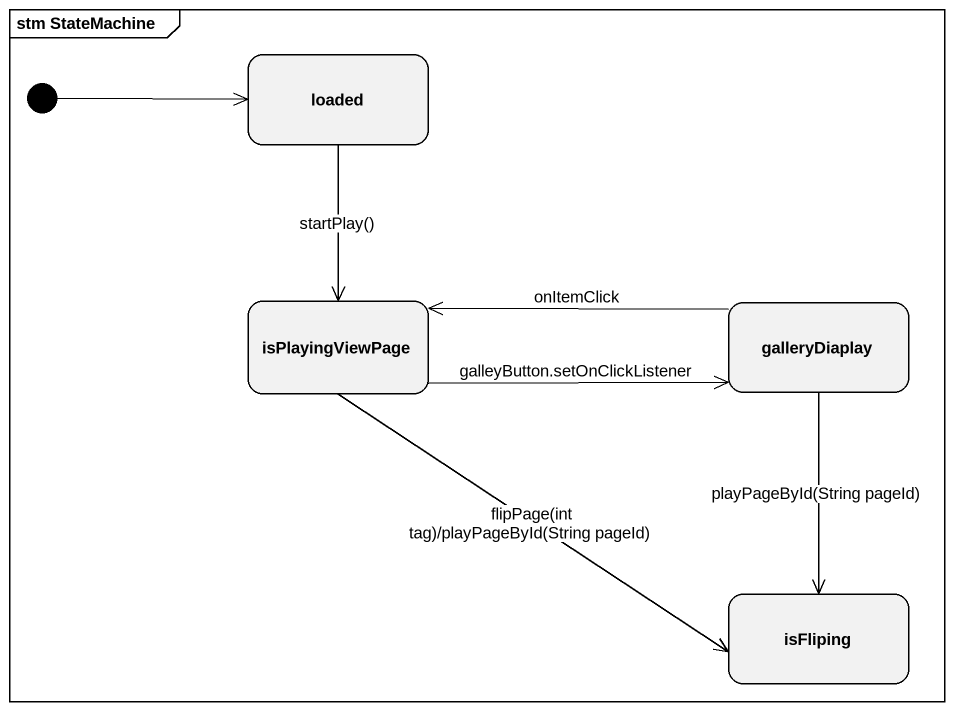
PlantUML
@startuml
mainframe stm StateMachine
hide empty description
state loaded
state isPlayingViewPage
state galleryDiaplay
state isFliping
[*] -right-> loaded
loaded --> isPlayingViewPage : startPlay()
isPlayingViewPage -right-> galleryDiaplay : galleyButton.setOnClickListener
isPlayingViewPage --> isFliping : flipPage(int tag)/playPageById(String pageId)
galleryDiaplay -left-> isPlayingViewPage : onItemClick
galleryDiaplay --> isFliping : playPageById(String pageId)
@enduml
